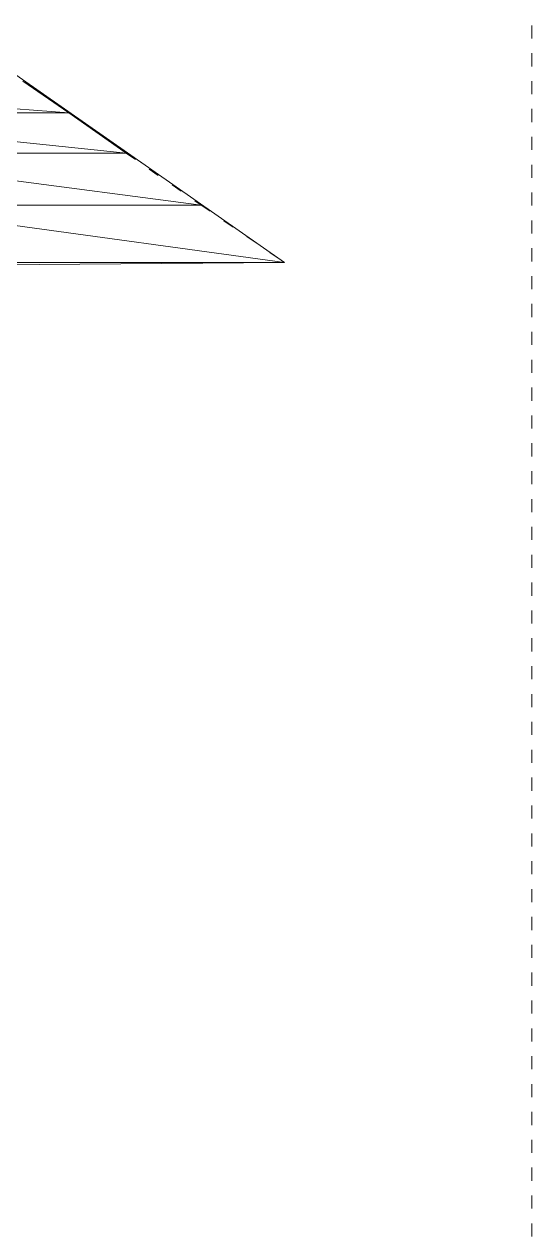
# Model space of a CAD drawing. Header units: millimetres. Extents: x -15225 to 158921, y -72156 to 56162.
# Drawn here: x 36963 to 38057, y -38271 to -35672 of the extents above; entities that cross this region are included whole.
import ezdxf

# ---------------------------------------------------------------- set-up
doc = ezdxf.new("R2010")
doc.units = ezdxf.units.MM
doc.linetypes.add('ACAD_ISO03W100', pattern=[30, 12, -18])
doc.linetypes.add('DASHED2', pattern=[0.375, 0.25, -0.125])
doc.layers.get('0').update_dxf_attribs({"linetype": 'CONTINUOUS'})
doc.layers.add('Layer2', color=7, linetype='ACAD_ISO03W100', lineweight=15)
doc.layers.add('P', color=7, linetype='CONTINUOUS')

# ---------------------------------------------------------------- blocks, each defined once
blk = doc.blocks.new('north')
at = {"color": 7, "lineweight": 0}
for p, q in [((6716.705, 3737.288), (6660.441, 3776.538)), ((6700.96, 3748.197), (6671.777, 3750.508)), ((6700.96, 3748.197), (6671.777, 3750.508)), ((6700.96, 3748.197), (6671.777, 3750.508)), ((6700.96, 3748.197), (6671.777, 3750.508)), ((6697.603, 3750.508), (6700.96, 3748.197)), ((6677.028, 3748.197), (6700.96, 3748.197)), ((6677.028, 3748.197), (6700.96, 3748.197)), ((6705.161, 3745.262), (6677.028, 3748.197)), ((6705.161, 3745.262), (6677.028, 3748.197)), ((6677.028, 3748.197), (6700.96, 3748.197)), ((6705.161, 3745.262), (6677.028, 3748.197)), ((6705.161, 3745.262), (6677.028, 3748.197)), ((6677.028, 3748.197), (6700.96, 3748.197)), ((6700.96, 3748.197), (6705.161, 3745.262)), ((6681.858, 3745.262), (6705.161, 3745.262)), ((6681.858, 3745.262), (6705.161, 3745.262)), ((6710.615, 3741.483), (6681.858, 3745.262)), ((6710.615, 3741.483), (6681.858, 3745.262)), ((6681.858, 3745.262), (6705.161, 3745.262)), ((6710.615, 3741.483), (6681.858, 3745.262)), ((6710.615, 3741.483), (6681.858, 3745.262)), ((6681.858, 3745.262), (6705.161, 3745.262)), ((6686.054, 3741.483), (6710.615, 3741.483)), ((6686.054, 3741.483), (6710.615, 3741.483)), ((6716.705, 3737.288), (6686.054, 3741.483)), ((6716.705, 3737.288), (6686.054, 3741.483)), ((6686.054, 3741.483), (6710.615, 3741.483)), ((6686.054, 3741.483), (6710.615, 3741.483)), ((6716.705, 3737.288), (6686.054, 3741.483)), ((6689.619, 3737.288), (6716.705, 3737.288)), ((6689.619, 3737.288), (6716.705, 3737.288)), ((6716.705, 3737.288), (6689.619, 3737.075)), ((6689.619, 3737.288), (6716.705, 3737.288)), ((6689.619, 3737.288), (6716.705, 3737.288)), ((6716.705, 3737.288), (6689.619, 3737.075))]:
    blk.add_line(p, q, dxfattribs=at)
blk = doc.blocks.new('plan')
at = {"color": 7, "lineweight": 0}
for p, q in [((671277.4, 143226), (671277.4, 158478.5)), ((671277.4, 158478.5), (671277.4, 143226)), ((671277.4, 155404.4), (671277.4, 158478.5)), ((670840.6, 157080.9), (670921.1, 157025.1)), ((670921.1, 157025.1), (671011, 156963.2)), ((670921.1, 157025.1), (671011, 156963.2))]:
    blk.add_line(p, q, dxfattribs=at)
at = {"layer": 'P', "linetype": 'ByBlock', "xscale": 14.76133118516744, "yscale": 14.76133118516744, "zscale": 14.76133118516744}
blk.add_blockref('north', (571863.5, 101795.8), dxfattribs=at)

msp = doc.modelspace()

# ---------------------------------------------------------------- block references
at = {"layer": 'Layer2', "linetype": 'DASHED2', "xscale": 2, "yscale": 2, "zscale": 2}
msp.add_blockref('plan', (-1304498, -350111.5), dxfattribs=at)

doc.saveas('drawing.dxf')
